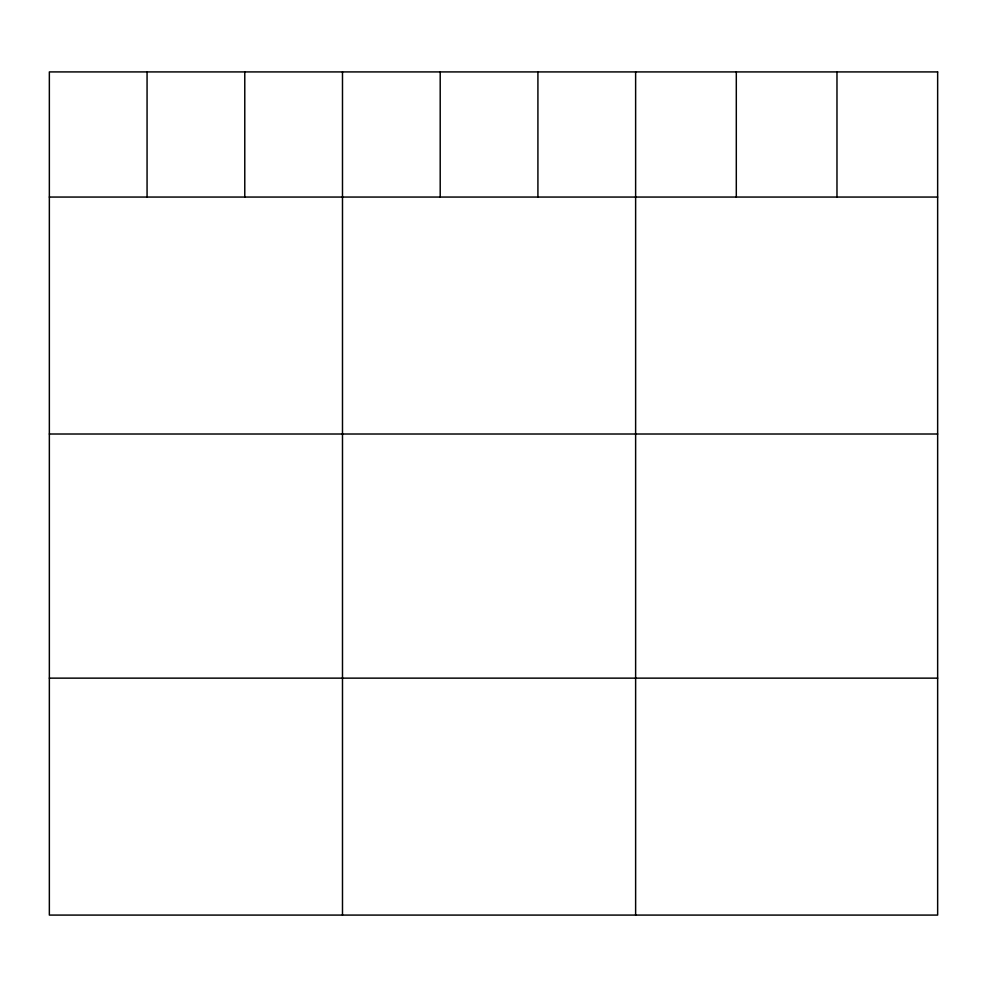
<?xml version="1.0" encoding="UTF-8"?>
<svg xmlns="http://www.w3.org/2000/svg" width="987" height="987" viewBox="0 0 987 987"><rect width="100%" height="100%" fill="white"/><g stroke="black" fill="none" stroke-linecap="round" stroke-linejoin="round"><path stroke-width="1.48" d="M49.35 197.055L937.65 197.055M49.35 434.009L937.65 434.009M49.35 678.143L937.65 678.143M836.976 71.915L836.976 197.055M736.302 71.915L736.302 197.055M635.628 71.915L635.628 915.085M537.915 71.915L537.915 197.055M440.202 71.915L440.202 197.055M342.489 71.915L342.489 915.085M244.776 71.915L244.776 197.055M147.063 71.915L147.063 197.055M937.65 71.915L49.35 71.915L49.35 915.085L937.65 915.085L937.65 71.915"/></g></svg>
